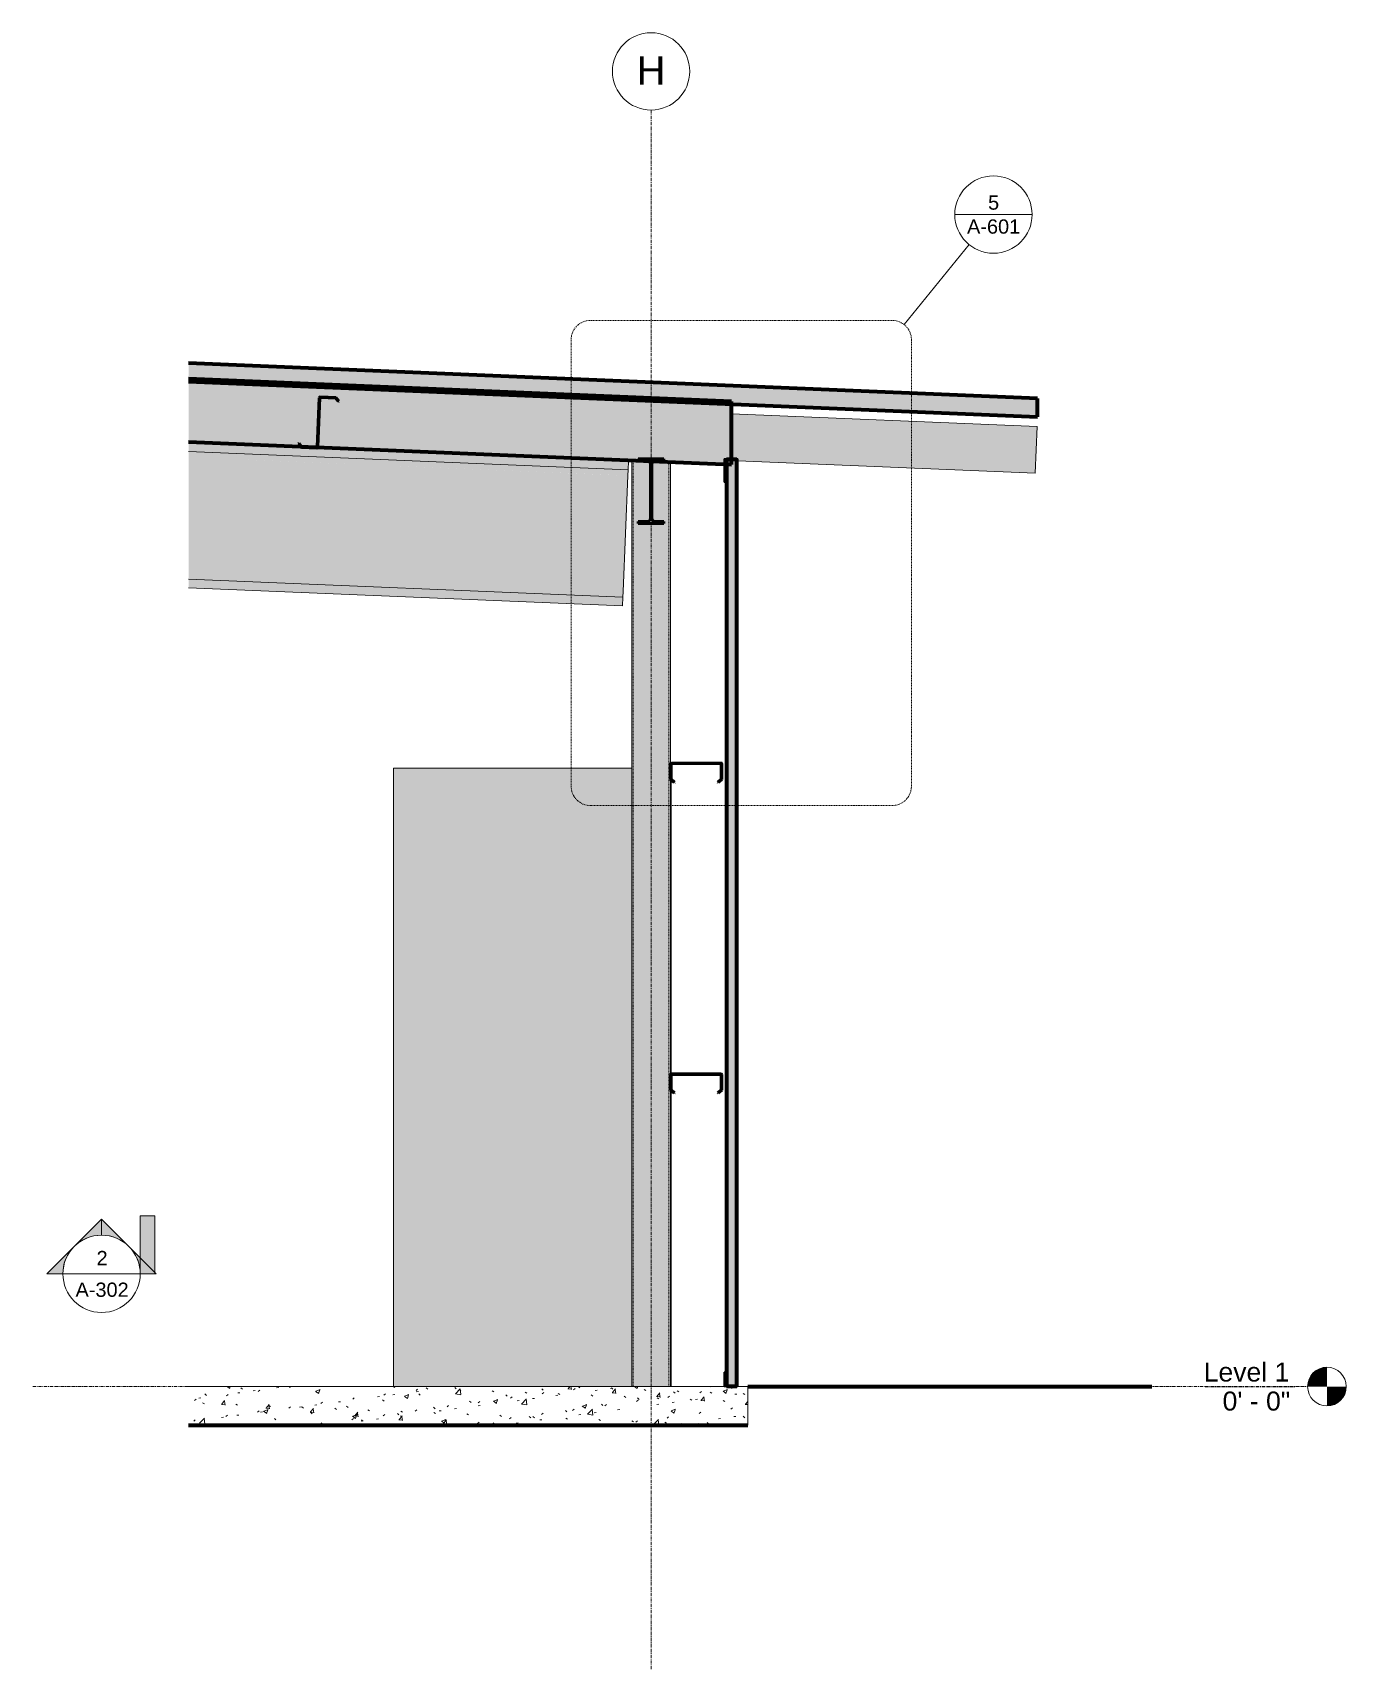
# Model space of a CAD drawing. Header units: inches. Extents: x 22688 to 23874, y -61 to 465.
# Drawn here: x 22688.3 to 22892.2, y -43.9 to 210.2 of the extents above; entities that cross this region are included whole.
import ezdxf

# ---------------------------------------------------------------- set-up
doc = ezdxf.new("R2010")
doc.units = ezdxf.units.IN
doc.header["$MEASUREMENT"] = 0
for name, pattern in [('Dash Dot 3_16_', [0.3125, 0.1875, -0.0625, 0, -0.0625]), ('Grid Line 1_2_', [0.875, 0.5, -0.125, 0.125, -0.125]), ('Hidden 1_8_', [0.1875, 0.125, -0.0625])]:
    doc.linetypes.add(name, pattern=pattern)
for name, color, linetype, lineweight in [('A-ANNO-SYMB', 150, 'Continuous', 9), ('A-CLNG', 13, 'Continuous', 18), ('A-FLOR-LEVL', 51, 'Continuous', 9), ('A-GLAZ-CWMG', 51, 'Continuous', 9), ('A-ROOF', 132, 'Continuous', 18), ('A-WALL', 113, 'Continuous', 18), ('C-BLDG-PADS', 91, 'Continuous', 9), ('C-TOPO', 7, 'Continuous', 9), ('G-ANNO-SYMB', 111, 'Continuous', 9), ('S-BEAM', 12, 'Continuous', 9), ('S-COLS', 52, 'Continuous', 9), ('S-GRID', 1, 'Continuous', 9), ('S-GRID-IDEN', 1, 'Continuous', 9)]:
    doc.layers.add(name, color=color, linetype=linetype, lineweight=lineweight)
doc.styles.add('Arial', font='arial.ttf', dxfattribs={"height": 2.950599})
doc.styles.add('Arial_1', font='arial.ttf', dxfattribs={"height": 4.425898})
doc.styles.add('Arial_2', font='arial.ttf', dxfattribs={"height": 2.212949})
pattern_1 = [(45, (22007.282, 102), (-2.375879, 2.375879), []), (45, (22007.282, 105.6), (-2.375879, 2.375879), [])]

# ---------------------------------------------------------------- blocks, each defined once
blk = doc.blocks.new('Locker Rooms_Ryan_ifc-1-Section 1 - Callout 2')
at = {"layer": 'A-WALL', "lineweight": 5}
h = blk.add_hatch(color=10, dxfattribs=at)
h.paths.add_polyline_path([(22781.3, 0), (22781.3, 96), (22744.3, 96), (22744.3, 0)], flags=0)
h.paths.add_polyline_path([(22787.3, 0), (22787.41, 0), (22787.41, 45.91), (22787.3, 46), (22787.3, 45.52)], flags=0)
h.paths.add_polyline_path([(22787.3, 48.37), (22787.36, 48.5), (22787.41, 48.52), (22787.41, 94.16), (22787.3, 94.25), (22787.3, 48.37)], flags=0)
at = {"layer": 'A-WALL', "color": 250}
for p, q in [((22744.3, 96), (22781.3, 96)), ((22744.3, 96), (22744.3, 0)), ((22787.41, 94.16), (22787.41, 48.52)), ((22787.41, 45.91), (22787.41, 0))]:
    blk.add_line(p, q, dxfattribs=at)
blk = doc.blocks.new('HSS-Hollow Structural Section-Column - HSS6X6X1_4-556719-Section 1 - Callout 2')
at = {"layer": 'S-COLS'}
for points in [[(22781.54, 0), (22781.77, 0), (22781.77, 143.79), (22781.3, 143.81), (22781.3, 0), (22781.37, 0)], [(22786.84, 0), (22786.84, 143.58), (22784.72, 143.67), (22784.58, 143.57), (22784.46, 143.4), (22784.42, 143.16), (22784.42, 134.81), (22784.46, 134.6), (22784.58, 134.43), (22784.75, 134.31), (22784.96, 134.27), (22786.3, 134.27), (22786.3, 134), (22782.3, 134), (22782.3, 134.27), (22783.65, 134.27), (22783.85, 134.31), (22784.03, 134.43), (22784.15, 134.6), (22784.19, 134.81), (22784.19, 143.19), (22784.15, 143.4), (22784.03, 143.57), (22783.85, 143.69), (22783.77, 143.71), (22783.18, 143.73), (22782.3, 143.73), (22782.3, 143.77), (22781.77, 143.79), (22781.77, 0)], [(22787.07, 0), (22787.3, 0), (22787.3, 143.56), (22786.84, 143.58), (22786.84, 0)]]:
    blk.add_hatch(color=256, dxfattribs=at).paths.add_polyline_path(points, flags=0)
for p, q in [((22781.3, 143.81), (22781.3, 0)), ((22787.3, 96.62), (22787.3, 143.56)), ((22787.3, 48.37), (22787.3, 94.25)), ((22787.3, 0), (22787.3, 46))]:
    blk.add_line(p, q, dxfattribs=at)
at = {"layer": 'S-COLS', "linetype": 'Hidden 1_8_'}
for p, q in [((22781.54, 143.8), (22781.54, 0)), ((22787.07, 0), (22787.07, 143.57))]:
    blk.add_line(p, q, dxfattribs=at)
blk = doc.blocks.new('W-Wide Flange - W21X166-782557-Section 1 - Callout 2')
at = {"layer": 'S-BEAM'}
for points in [[(22780.75, 142.3), (22780.8, 143.66), (22712.51, 146.5), (22712.51, 145.14), (22777.92, 142.42)], [(22780.71, 141.41), (22780.75, 142.3), (22712.51, 145.14), (22712.51, 144.25), (22777.92, 141.53)], [(22779.96, 123.43), (22780.71, 141.41), (22712.51, 144.25), (22712.51, 126.24), (22779.95, 123.43)], [(22779.92, 122.54), (22779.95, 123.43), (22712.51, 126.24), (22712.51, 125.35)], [(22779.87, 121.18), (22779.92, 122.54), (22712.51, 125.35), (22712.51, 123.98)]]:
    blk.add_hatch(color=256, dxfattribs=at).paths.add_polyline_path(points, flags=0)
for p, q in [((22730.04, 145.77), (22712.51, 146.5)), ((22780.75, 142.3), (22712.51, 145.14)), ((22780.8, 143.66), (22732.4, 145.68)), ((22780.75, 142.3), (22780.71, 141.41)), ((22780.8, 143.66), (22780.75, 142.3)), ((22780.71, 141.41), (22779.96, 123.43)), ((22712.51, 125.35), (22779.92, 122.54)), ((22779.87, 121.18), (22712.51, 123.98)), ((22779.92, 122.54), (22779.87, 121.18)), ((22779.96, 123.43), (22779.92, 122.54))]:
    blk.add_line(p, q, dxfattribs=at)
blk = doc.blocks.new('Girt_C - 8_D-948186-Section 1 - Callout 2')
at = {"layer": 'S-BEAM'}
h = blk.add_hatch(dxfattribs=at)
h.set_pattern_fill('FP_2', color=256, style=0, pattern_type=2)
h.set_pattern_definition(pattern_1)
h.paths.add_polyline_path([(22787.88, 45.52), (22787.95, 45.6), (22787.41, 46.05), (22787.41, 48.37), (22787.44, 48.42), (22787.49, 48.45), (22795.12, 48.45), (22795.17, 48.42), (22795.19, 48.37), (22795.19, 46.05), (22794.66, 45.6), (22794.73, 45.52), (22795.3, 46), (22795.3, 48.37), (22795.25, 48.5), (22795.12, 48.55), (22787.49, 48.55), (22787.36, 48.5), (22787.3, 48.37), (22787.3, 46)], flags=0)
at = {"layer": 'S-BEAM', "lineweight": 50}
for p, q in [((22787.3, 48.37), (22787.3, 46)), ((22787.41, 46.05), (22787.41, 48.37)), ((22795.12, 48.55), (22787.49, 48.55)), ((22787.49, 48.45), (22795.12, 48.45)), ((22795.19, 48.37), (22795.19, 46.05)), ((22795.3, 46), (22795.3, 48.37)), ((22787.3, 46), (22787.88, 45.52)), ((22787.95, 45.6), (22787.41, 46.05)), ((22795.19, 46.05), (22794.66, 45.6)), ((22794.73, 45.52), (22795.3, 46)), ((22787.88, 45.52), (22787.95, 45.6)), ((22794.66, 45.6), (22794.73, 45.52))]:
    blk.add_line(p, q, dxfattribs=at)
for centre, radius, start, end in [((22787.49, 48.37), 0.188, 90, 180), ((22787.49, 48.37), 0.0782, 90, 177.8773), ((22795.12, 48.37), 0.188, 0, 90), ((22795.12, 48.37), 0.0782, 3.0424, 90)]:
    blk.add_arc(centre, radius, start, end, dxfattribs=at)
blk = doc.blocks.new('Girt_C - 8_D-773999-Section 1 - Callout 2')
at = {"layer": 'S-BEAM'}
h = blk.add_hatch(dxfattribs=at)
h.set_pattern_fill('FP_2', color=256, style=0, pattern_type=2)
h.set_pattern_definition(pattern_1)
h.paths.add_polyline_path([(22794.73, 93.77), (22795.3, 94.25), (22795.3, 96.62), (22795.25, 96.75), (22795.12, 96.8), (22787.49, 96.8), (22787.36, 96.75), (22787.3, 96.62), (22787.3, 94.25), (22787.88, 93.77), (22787.95, 93.85), (22787.41, 94.3), (22787.41, 96.62), (22787.44, 96.67), (22787.49, 96.7), (22795.12, 96.7), (22795.17, 96.67), (22795.19, 96.62), (22795.19, 94.3), (22794.66, 93.85)], flags=0)
at = {"layer": 'S-BEAM', "lineweight": 50}
for p, q in [((22787.3, 96.62), (22787.3, 94.25)), ((22787.41, 94.3), (22787.41, 96.62)), ((22795.12, 96.8), (22787.49, 96.8)), ((22787.49, 96.7), (22795.12, 96.7)), ((22795.19, 96.62), (22795.19, 94.3)), ((22795.3, 94.25), (22795.3, 96.62)), ((22787.3, 94.25), (22787.88, 93.77)), ((22787.95, 93.85), (22787.41, 94.3)), ((22795.19, 94.3), (22794.66, 93.85)), ((22794.73, 93.77), (22795.3, 94.25)), ((22787.88, 93.77), (22787.95, 93.85)), ((22794.66, 93.85), (22794.73, 93.77))]:
    blk.add_line(p, q, dxfattribs=at)
for centre, radius, start, end in [((22787.49, 96.62), 0.188, 90, 180), ((22787.49, 96.62), 0.0782, 90, 177.8773), ((22795.12, 96.62), 0.188, 0, 90), ((22795.12, 96.62), 0.0782, 3.0424, 90)]:
    blk.add_arc(centre, radius, start, end, dxfattribs=at)
blk = doc.blocks.new('Dimension Lumber - 2x8-945063-Section 1 - Callout 2')
at = {"layer": 'S-BEAM'}
h = blk.add_hatch(color=256, dxfattribs=at)
h.paths.add_polyline_path([(22843.93, 141.78), (22844.23, 149.02), (22796.8, 151), (22796.8, 144), (22797.79, 144), (22797.79, 143.7)], flags=0)
h.paths.add_polyline_path([(22797.73, 143.7), (22797.73, 143.94), (22797.59, 143.94), (22797.59, 143.71)], flags=0)
blk.add_hatch(color=256, dxfattribs=at).paths.add_polyline_path([(22797.59, 143.71), (22797.59, 143.94), (22796.8, 143.94), (22796.8, 143.74), (22797.5, 143.71)], flags=0)
for p, q in [((22796.8, 151), (22844.23, 149.02)), ((22844.23, 149.02), (22843.93, 141.78)), ((22797.59, 143.71), (22796.8, 143.74)), ((22797.73, 143.7), (22797.59, 143.71)), ((22843.93, 141.78), (22797.79, 143.7))]:
    blk.add_line(p, q, dxfattribs=at)
blk = doc.blocks.new('Girt_Z - 8_D-943842-Section 1 - Callout 2')
at = {"layer": 'S-BEAM'}
h = blk.add_hatch(dxfattribs=at)
h.set_pattern_fill('FP_2', color=256, style=0, pattern_type=2)
h.set_pattern_definition(pattern_1)
h.paths.add_polyline_path([(22732.4, 145.68), (22732.54, 145.72), (22732.6, 145.86), (22732.91, 153.47), (22732.94, 153.53), (22732.99, 153.55), (22735.31, 153.45), (22735.74, 152.9), (22735.82, 152.96), (22735.37, 153.56), (22733, 153.66), (22732.87, 153.61), (22732.8, 153.48), (22732.49, 145.86), (22732.46, 145.81), (22732.41, 145.78), (22730.09, 145.88), (22729.67, 146.43), (22729.58, 146.37), (22730.04, 145.77)], flags=0)
at = {"layer": 'S-BEAM', "lineweight": 50}
for p, q in [((22732.8, 153.48), (22732.49, 145.86)), ((22732.6, 145.86), (22732.91, 153.47)), ((22732.99, 153.55), (22735.31, 153.45)), ((22735.37, 153.56), (22733, 153.66)), ((22735.31, 153.45), (22735.74, 152.9)), ((22735.82, 152.96), (22735.37, 153.56)), ((22735.74, 152.9), (22735.82, 152.96)), ((22729.67, 146.43), (22729.58, 146.37)), ((22729.58, 146.37), (22730.04, 145.77)), ((22730.09, 145.88), (22729.67, 146.43)), ((22730.04, 145.77), (22732.4, 145.68)), ((22732.41, 145.78), (22730.09, 145.88))]:
    blk.add_line(p, q, dxfattribs=at)
for centre, radius, start, end in [((22732.99, 153.47), 0.187, 87.6141, 177.6141), ((22732.99, 153.47), 0.0782, 89.7368, 177.6141), ((22732.41, 145.86), 0.188, 267.6141, 357.6141), ((22732.41, 145.86), 0.0782, 270.6564, 357.6141)]:
    blk.add_arc(centre, radius, start, end, dxfattribs=at)
blk = doc.blocks.new('Rectangular Mullion - Profile_Polycarbonate_Upper and left-783712-Section 1 - Callout 2')
at = {"layer": 'A-GLAZ-CWMG'}
blk.add_hatch(color=256, dxfattribs=at).paths.add_polyline_path([(22796.02, 140.38), (22796.02, 140.63), (22795.95, 140.63), (22795.95, 140.44), (22795.72, 140.44), (22795.72, 143.94), (22797.73, 143.94), (22797.73, 141.23), (22797.66, 141.23), (22797.66, 141.17), (22797.79, 141.17), (22797.79, 144), (22795.66, 144), (22795.66, 140.38)], flags=0)
at = {"layer": 'A-GLAZ-CWMG', "lineweight": 30}
for p, q in [((22795.66, 144), (22795.66, 140.38)), ((22797.79, 144), (22795.66, 144)), ((22795.72, 140.44), (22795.72, 143.94)), ((22795.72, 143.94), (22797.73, 143.94)), ((22797.73, 143.94), (22797.73, 141.23)), ((22797.79, 141.17), (22797.79, 144)), ((22795.66, 140.38), (22796.02, 140.38)), ((22795.95, 140.44), (22795.72, 140.44)), ((22796.02, 140.63), (22795.95, 140.63)), ((22795.95, 140.63), (22795.95, 140.44)), ((22796.02, 140.38), (22796.02, 140.63)), ((22797.73, 141.23), (22797.66, 141.23)), ((22797.66, 141.23), (22797.66, 141.17)), ((22797.66, 141.17), (22797.79, 141.17))]:
    blk.add_line(p, q, dxfattribs=at)
blk = doc.blocks.new('Rectangular Mullion - Profile_Polycarbonate_Lower-783713-Section 1 - Callout 2')
at = {"layer": 'A-GLAZ-CWMG'}
blk.add_hatch(color=256, dxfattribs=at).paths.add_polyline_path([(22797.79, 0), (22797.79, 1.46), (22797.66, 1.46), (22797.66, 1.39), (22797.73, 1.39), (22797.73, 0.06), (22795.72, 0.06), (22795.72, 2.18), (22795.95, 2.18), (22795.95, 1.99), (22796.02, 1.99), (22796.02, 2.24), (22795.66, 2.24), (22795.66, 0)], flags=0)
at = {"layer": 'A-GLAZ-CWMG', "lineweight": 30}
for p, q in [((22795.66, 2.24), (22795.66, 0)), ((22796.02, 2.24), (22795.66, 2.24)), ((22795.66, 0), (22797.79, 0)), ((22795.72, 0.06), (22795.72, 2.18)), ((22795.72, 2.18), (22795.95, 2.18)), ((22797.73, 0.06), (22795.72, 0.06)), ((22795.95, 2.18), (22795.95, 1.99)), ((22795.95, 1.99), (22796.02, 1.99)), ((22796.02, 1.99), (22796.02, 2.24)), ((22797.79, 1.46), (22797.66, 1.46)), ((22797.66, 1.46), (22797.66, 1.39)), ((22797.66, 1.39), (22797.73, 1.39)), ((22797.73, 1.39), (22797.73, 0.06)), ((22797.79, 0), (22797.79, 1.46))]:
    blk.add_line(p, q, dxfattribs=at)
blk = doc.blocks.new('W-Wide Flange - W10X15-946397-Section 1 - Callout 2')
at = {"layer": 'S-BEAM'}
h = blk.add_hatch(dxfattribs=at)
h.set_pattern_fill('FP_2', color=256, style=0, pattern_type=2)
h.set_pattern_definition(pattern_1)
h.paths.add_polyline_path([(22782.3, 134), (22786.3, 134), (22786.3, 134.27), (22784.96, 134.27), (22784.75, 134.31), (22784.58, 134.43), (22784.46, 134.6), (22784.42, 134.81), (22784.42, 143.19), (22784.46, 143.4), (22784.58, 143.57), (22784.75, 143.69), (22784.96, 143.73), (22786.3, 143.73), (22786.3, 144), (22782.3, 144), (22782.3, 143.73), (22783.7, 143.72), (22783.85, 143.69), (22784.03, 143.57), (22784.15, 143.4), (22784.19, 143.19), (22784.19, 134.81), (22784.15, 134.6), (22784.03, 134.43), (22783.85, 134.31), (22783.65, 134.27), (22782.3, 134.27)], flags=0)
at = {"layer": 'S-BEAM', "lineweight": 50}
for p, q in [((22786.3, 144), (22782.3, 144)), ((22782.3, 144), (22782.3, 143.73)), ((22782.3, 143.73), (22783.65, 143.73)), ((22784.19, 143.19), (22784.19, 134.81)), ((22784.42, 134.81), (22784.42, 143.19)), ((22784.96, 143.73), (22786.3, 143.73)), ((22786.3, 143.73), (22786.3, 144)), ((22783.65, 134.27), (22782.3, 134.27)), ((22782.3, 134.27), (22782.3, 134)), ((22782.3, 134), (22786.3, 134)), ((22786.3, 134.27), (22784.96, 134.27)), ((22786.3, 134), (22786.3, 134.27))]:
    blk.add_line(p, q, dxfattribs=at)
for centre, start, end in [((22783.65, 143.19), 0, 90), ((22784.96, 143.19), 90, 180), ((22783.65, 134.81), 270, 0), ((22784.96, 134.81), 180, 270)]:
    blk.add_arc(centre, 0.542, start, end, dxfattribs=at)
blk = doc.blocks.new('Level - Level Head - Circle-15001-Section 1 - Callout 2')
at = {"layer": 'A-FLOR-LEVL'}
h = blk.add_hatch(color=256, dxfattribs=at)
edge = h.paths.add_edge_path(flags=0)
edge.add_line((22889.21, 0), (22886.21, 0))
edge.add_arc((22889.21, 0), 3, 90, 180, ccw=False)
edge.add_line((22889.21, 3), (22889.21, 0))
h = blk.add_hatch(color=256, dxfattribs=at)
edge = h.paths.add_edge_path(flags=0)
edge.add_line((22889.21, -3), (22889.21, 0))
edge.add_line((22889.21, 0), (22892.21, 0))
edge.add_arc((22889.21, 0), 3, 270, 360, ccw=False)
blk.add_circle((22889.21, 0), 3, dxfattribs=at)
blk = doc.blocks.new('Grid - Grid Head - Circle-14747-Section 1 - Callout 2')
at = {"layer": 'S-GRID-IDEN'}
blk.add_circle((22784.3, 204.17), 6, dxfattribs=at)
blk = doc.blocks.new('Section - 3_32_ x 3_8_-18514-Section 1 - Callout 2')
at = {"layer": 'G-ANNO-SYMB'}
blk.add_hatch(color=256, dxfattribs=at).paths.add_polyline_path([(22705.01, 26.5), (22705.01, 17.5), (22707.26, 17.5), (22707.26, 26.5)], flags=0)
for p, q in [((22705.01, 26.5), (22707.26, 26.5)), ((22705.01, 17.5), (22705.01, 26.5)), ((22707.26, 26.5), (22707.26, 17.5)), ((22707.26, 17.5), (22705.01, 17.5))]:
    blk.add_line(p, q, dxfattribs=at)
blk = doc.blocks.new('Section - Section Head - Filled-1526-Section 1 - Callout 2')
at = {"layer": 'G-ANNO-SYMB'}
h = blk.add_hatch(color=256, dxfattribs=at)
edge = h.paths.add_edge_path(flags=0)
edge.add_line((22694.77, 21.75), (22699.01, 25.99))
edge.add_line((22699.01, 25.99), (22699.01, 23.5))
edge.add_arc((22699.01, 17.5), 6, 90, 135)
h = blk.add_hatch(color=256, dxfattribs=at)
edge = h.paths.add_edge_path(flags=0)
edge.add_arc((22699.01, 17.5), 6, 45, 90)
edge.add_line((22699.01, 23.5), (22699.01, 25.99))
edge.add_line((22699.01, 25.99), (22703.26, 21.75))
h = blk.add_hatch(color=256, dxfattribs=at)
edge = h.paths.add_edge_path(flags=0)
edge.add_arc((22699.01, 17.5), 6.01, 137.9216, 180)
edge.add_line((22693.01, 17.5), (22690.53, 17.5))
edge.add_line((22690.53, 17.5), (22694.56, 21.53))
h = blk.add_hatch(color=256, dxfattribs=at)
edge = h.paths.add_edge_path(flags=0)
edge.add_line((22703.47, 21.53), (22707.5, 17.5))
edge.add_line((22707.5, 17.5), (22705.02, 17.5))
edge.add_arc((22699.01, 17.5), 6.01, 0, 42.0784)
for p, q in [((22699.01, 25.99), (22690.53, 17.5)), ((22699.01, 25.99), (22694.77, 21.75)), ((22699.01, 25.99), (22707.5, 17.5)), ((22699.01, 23.5), (22699.01, 25.99)), ((22703.26, 21.75), (22699.01, 25.99)), ((22699.01, 25.99), (22699.01, 23.5)), ((22694.56, 21.53), (22690.53, 17.5)), ((22707.5, 17.5), (22703.47, 21.53)), ((22693.01, 17.5), (22690.53, 17.5)), ((22690.53, 17.5), (22693.01, 17.5)), ((22705.01, 17.5), (22707.5, 17.5)), ((22705.02, 17.5), (22707.5, 17.5))]:
    blk.add_line(p, q, dxfattribs=at)
for radius, start, end in [(6, 0, 180), (6, 90, 135), (6, 45, 90), (6.01, 137.9216, 180), (6.01, 0, 42.0784), (6, 180, 360)]:
    blk.add_arc((22699.01, 17.5), radius, start, end, dxfattribs=at)
blk = doc.blocks.new('Detail View - Callout Head-19020-Section 1 - Callout 2')
at = {"layer": 'A-ANNO-SYMB'}
blk.add_line((22831.44, 181.94), (22843.44, 181.94), dxfattribs=at)
for start, end in [(0, 180), (180, 360)]:
    blk.add_arc((22837.44, 181.94), 6, start, end, dxfattribs=at)

msp = doc.modelspace()

# ---------------------------------------------------------------- hatches: boundary and pattern name
at = {"layer": 'A-CLNG'}
msp.add_hatch(color=256, dxfattribs=at).paths.add_polyline_path([(22796.8, 143.16), (22796.8, 152.92), (22712.51, 156.43), (22712.51, 146.67), (22787.26, 143.56)], flags=0)
at = {"layer": 'A-ROOF'}
msp.add_hatch(color=256, dxfattribs=at).paths.add_polyline_path([(22844.3, 150.52), (22844.3, 153.4), (22712.51, 158.89), (22712.51, 156.01), (22787.26, 152.9)], flags=0)
at = {"layer": 'A-WALL', "lineweight": 9, "transparency": 33554649}
msp.add_hatch(color=256, dxfattribs=at).paths.add_polyline_path([(22797.59, 0.06), (22797.59, 143.94), (22796.02, 143.94), (22796.02, 0.06)], flags=0)
at = {"layer": 'C-BLDG-PADS'}
h = msp.add_hatch(dxfattribs=at)
h.set_pattern_fill('FP_1', color=256, style=0, pattern_type=2)
h.set_pattern_definition([(50, (22007.282, 102), (6.885997, -0.602097), [0.72, -7.92]), (355, (22007.282, 102), (-1.331756, 7.220547), [0.576, -6.336]), (100.451, (22007.856, 101.95), (5.55363, 6.61819), [0.612, -6.731]), (46.184, (22007.282, 103.92), (10.24564, -1.588925), [1.08, -11.88]), (96.636, (22008.136, 103.788), (8.97244, 9.35152), [0.918, -10.096]), (351.184, (22007.282, 103.92), (8.9732, 9.35123), [0.864, -9.504]), (21, (22008.242, 103.44), (5.730726, -3.865003), [0.72, -7.92]), (326, (22008.242, 103.44), (2.33581, 6.96088), [0.576, -6.336]), (71.451, (22008.72, 103.118), (8.065876, 3.09595), [0.612, -6.731]), (37.5, (22007.282, 102), (0.116866, 3.1954784), [0.317, -5.942, 0.317, -6.115, -6.36]), (37.5, (22007.282, 102), (0.116866, 3.1954784), [-12.691, 0.317, -6.043]), (7.5, (22007.282, 102), (2.52543, 3.786025), [0.317, -3.35, 0.317, -5.798, -2.424]), (7.5, (22007.282, 102), (2.52543, 3.786025), [-9.782, 0.317, -2.107]), (327.5, (22005.142, 102), (5.1243685, -0.216176), [0.317, -2.083, 0.317, -7.171, -9.936]), (327.5, (22005.142, 102), (5.1243685, -0.216176), [-9.888, 0.317, -9.619]), (317.5, (22004.182, 102), (5.598326, 0.96141), [0.317, -2.803, 0.317, -4.656, -7.056]), (317.5, (22004.182, 102), (5.598326, 0.96141), [-8.093, 0.317, -6.739])])
h.paths.add_polyline_path([(22787.26, -6), (22799.3, -6), (22799.3, 0), (22712.51, 0), (22712.51, -6)], flags=0)

# ---------------------------------------------------------------- linework, layer by layer
at = {"layer": 'A-ANNO-SYMB'}
msp.add_line((22823.59, 164.85), (22833.66, 177.28), dxfattribs=at)
at = {"layer": 'A-ANNO-SYMB', "linetype": 'Dash Dot 3_16_'}
for p, q in [((22821.71, 165.52), (22774.9, 165.52)), ((22771.9, 162.52), (22771.9, 93.19)), ((22824.71, 93.19), (22824.71, 162.52)), ((22774.9, 90.19), (22821.71, 90.19))]:
    msp.add_line(p, q, dxfattribs=at)
for centre, start, end in [((22774.9, 162.52), 90, 180), ((22821.71, 162.52), 0, 90), ((22774.9, 93.19), 180, 270), ((22821.71, 93.19), 270, 0)]:
    msp.add_arc(centre, 3, start, end, dxfattribs=at)
at = {"layer": 'A-CLNG', "lineweight": 70}
for p, q in [((22796.8, 152.92), (22712.51, 156.43)), ((22796.8, 143.16), (22796.8, 152.92)), ((22712.51, 146.67), (22796.8, 143.16))]:
    msp.add_line(p, q, dxfattribs=at)
at = {"layer": 'A-ROOF', "lineweight": 70}
for p, q in [((22844.3, 153.4), (22712.51, 158.89)), ((22712.51, 156.01), (22844.3, 150.52)), ((22844.3, 150.52), (22844.3, 153.4))]:
    msp.add_line(p, q, dxfattribs=at)
at = {"layer": 'A-WALL', "lineweight": 70}
for p, q in [((22796.02, 143.94), (22796.02, 0.06)), ((22797.59, 143.94), (22796.02, 143.94)), ((22797.59, 0.06), (22797.59, 143.94)), ((22796.02, 0.06), (22797.59, 0.06))]:
    msp.add_line(p, q, dxfattribs=at)
at = {"layer": 'C-BLDG-PADS', "lineweight": 18}
for p, q in [((22799.3, 0), (22712.51, 0)), ((22799.3, -6), (22799.3, 0)), ((22712.51, -6), (22799.3, -6))]:
    msp.add_line(p, q, dxfattribs=at)
at = {"layer": 'C-TOPO', "lineweight": 90}
for p, q in [((22799.3, 0), (22862.02, 0)), ((22712.51, -6.01), (22799.3, -6.01))]:
    msp.add_line(p, q, dxfattribs=at)
at = {"layer": 'C-TOPO'}
for p, q in [((22862.02, 0), (22799.3, 0)), ((22712.51, -6.01), (22799.3, -6.01))]:
    msp.add_line(p, q, dxfattribs=at)
at = {"layer": 'G-ANNO-SYMB'}
msp.add_line((22693.01, 17.5), (22705.01, 17.5), dxfattribs=at)
at = {"layer": 'S-GRID', "linetype": 'Grid Line 1_2_'}
msp.add_line((22784.3, -43.89), (22784.3, 198.17), dxfattribs=at)

# ---------------------------------------------------------------- block references
at = {"lineweight": 5}
msp.add_blockref('Locker Rooms_Ryan_ifc-1-Section 1 - Callout 2', (0, 0), dxfattribs=at)
at = {"layer": 'A-ANNO-SYMB'}
msp.add_blockref('Detail View - Callout Head-19020-Section 1 - Callout 2', (0, 0), dxfattribs=at)
at = {"layer": 'A-FLOR-LEVL'}
msp.add_blockref('Level - Level Head - Circle-15001-Section 1 - Callout 2', (0, 0), dxfattribs=at)
at = {"layer": 'A-GLAZ-CWMG'}
for name in ['Rectangular Mullion - Profile_Polycarbonate_Upper and left-783712-Section 1 - Callout 2', 'Rectangular Mullion - Profile_Polycarbonate_Lower-783713-Section 1 - Callout 2']:
    msp.add_blockref(name, (0, 0), dxfattribs=at)
at = {"layer": 'G-ANNO-SYMB'}
for name in ['Section - Section Head - Filled-1526-Section 1 - Callout 2', 'Section - 3_32_ x 3_8_-18514-Section 1 - Callout 2']:
    msp.add_blockref(name, (0, 0), dxfattribs=at)
at = {"layer": 'S-BEAM'}
for name in ['Girt_Z - 8_D-943842-Section 1 - Callout 2', 'Dimension Lumber - 2x8-945063-Section 1 - Callout 2', 'W-Wide Flange - W21X166-782557-Section 1 - Callout 2', 'W-Wide Flange - W10X15-946397-Section 1 - Callout 2', 'Girt_C - 8_D-773999-Section 1 - Callout 2', 'Girt_C - 8_D-948186-Section 1 - Callout 2']:
    msp.add_blockref(name, (0, 0), dxfattribs=at)
at = {"layer": 'S-COLS'}
msp.add_blockref('HSS-Hollow Structural Section-Column - HSS6X6X1_4-556719-Section 1 - Callout 2', (0, 0), dxfattribs=at)
at = {"layer": 'S-GRID-IDEN'}
msp.add_blockref('Grid - Grid Head - Circle-14747-Section 1 - Callout 2', (0, 0), dxfattribs=at)

# ---------------------------------------------------------------- texts
at = {"layer": 'A-ANNO-SYMB', "attachment_point": 2, "line_spacing_factor": 0.938532, "style": 'Arial_2'}
for s, insert, char_height, width in [('5', (22837.47, 184.91), 2.21, 2.052), ('A-601', (22837.47, 181.19), 2.213, 9.828)]:
    msp.add_mtext(s, dxfattribs=dict(at, insert=insert, char_height=char_height, width=width))
at = {"layer": 'A-FLOR-LEVL', "insert": (22883.37, 3.73), "char_height": 2.951, "width": 15.876, "attachment_point": 3, "line_spacing_factor": 0.938532, "style": 'Arial', "bg_fill": 3, "box_fill_scale": 1.25, "bg_fill_color": 0, "bg_fill_transparency": 0}
msp.add_mtext('Level 1', dxfattribs=at)
at = {"layer": 'G-ANNO-SYMB', "attachment_point": 2, "line_spacing_factor": 0.938532, "style": 'Arial_2'}
for s, insert, char_height, width in [('2', (22699.09, 21.05), 2.21, 2.052), ('A-302', (22699.09, 16.14), 2.213, 9.828)]:
    msp.add_mtext(s, dxfattribs=dict(at, insert=insert, char_height=char_height, width=width))

# ---------------------------------------------------------------- next in the draw order: texts
at = {"layer": 'A-FLOR-LEVL', "insert": (22883.51, -0.78), "char_height": 2.951, "width": 12.492, "attachment_point": 3, "line_spacing_factor": 0.938532, "style": 'Arial', "bg_fill": 3, "box_fill_scale": 1.25, "bg_fill_color": 0, "bg_fill_transparency": 0}
msp.add_mtext('0\' - 0"', dxfattribs=at)
at = {"layer": 'S-GRID-IDEN', "insert": (22784.3, 206.53), "char_height": 4.43, "width": 5.292, "attachment_point": 2, "line_spacing_factor": 0.938532, "style": 'Arial_1', "bg_fill": 3, "box_fill_scale": 1.25, "bg_fill_color": 0, "bg_fill_transparency": 0}
msp.add_mtext('H', dxfattribs=at)

# ---------------------------------------------------------------- next in the draw order: linework, layer by layer
at = {"layer": 'A-FLOR-LEVL', "linetype": 'Grid Line 1_2_'}
msp.add_line((22688.33, 0), (22886.21, 0), dxfattribs=at)

doc.saveas('drawing.dxf')
